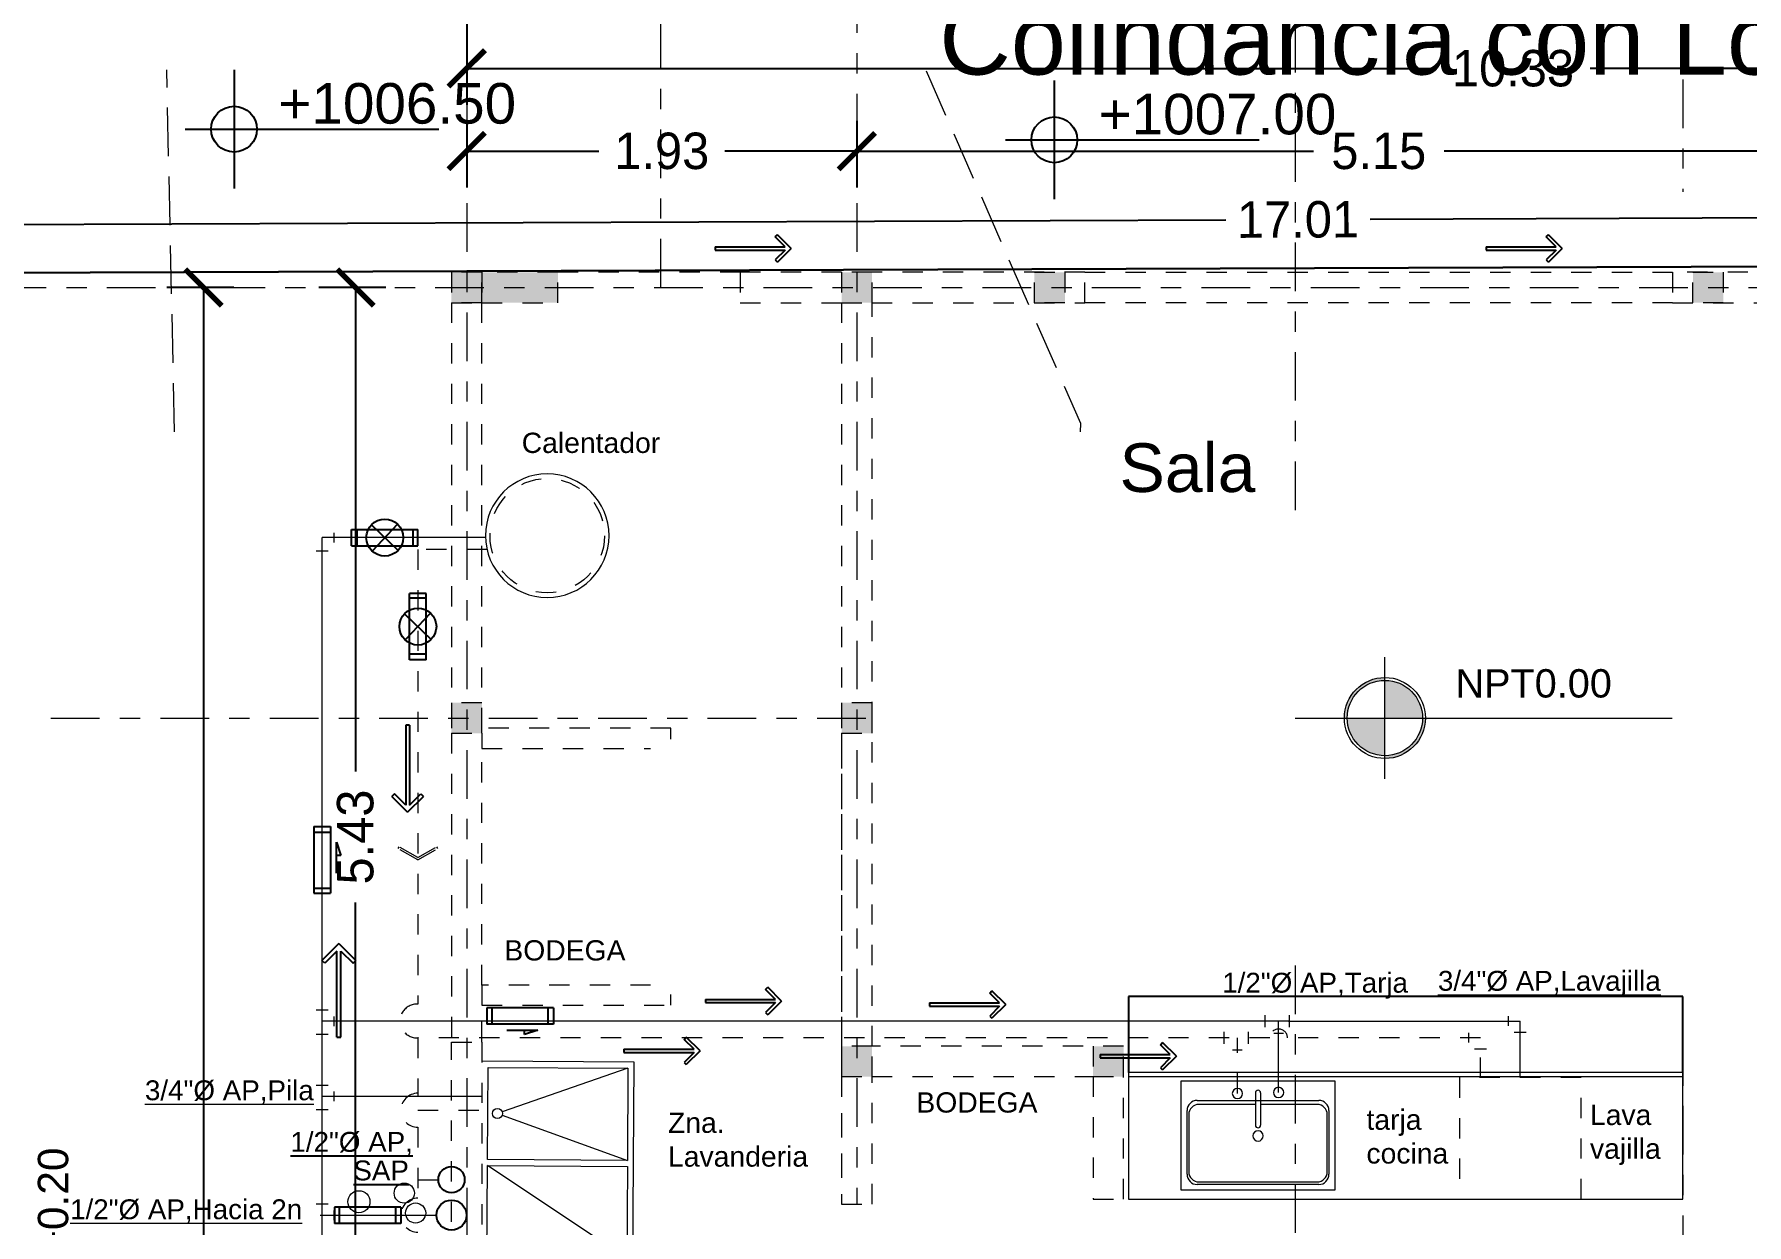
# Model space of a CAD drawing. Header units: millimetres. Extents: x -9559 to 23034, y -7226 to 22400.
# Drawn here: x 246.99 to 255.44, y 53.14 to 59.02 of the extents above; entities that cross this region are included whole.
import ezdxf

# ---------------------------------------------------------------- set-up
doc = ezdxf.new("R2010")
doc.units = ezdxf.units.MM
doc.header["$LTSCALE"] = 0.02
for name, pattern in [('ACAD_ISO02W100', [15, 12, -3]), ('ACAD_ISO10W100', [18, 12, -3, 0, -3]), ('DASHED2', [0.375, 0.25, -0.125])]:
    doc.linetypes.add(name, pattern=pattern)
for name, color, linetype, lineweight in [('A-ANNO-DIMS', 251, 'Continuous', 9), ('A-Mueble Baño', 9, 'Continuous', 9), ('A-Mueble cocina 1-lavanderia', 9, 'Continuous', 9), ('A-Mueble cocina 3', 9, 'Continuous', 9), ('G-ANNO-DIMS', 252, 'Continuous', 15), ('G-ANNO-TEXT', 250, 'Continuous', 9), ('I-FURN', 9, 'Continuous', 9), ('IH-AGUA CALIENTE', 12, 'DASHED2', 5), ('IH-AGUA FRIA', 140, 'Continuous', 5), ('IH-LLAVES O VALVULAS', 190, 'Continuous', 25), ('IH-textos', 250, 'Continuous', 18), ('S-GRID', 253, 'ACAD_ISO10W100', 5)]:
    doc.layers.add(name, color=color, linetype=linetype, lineweight=lineweight)
for name, color, linetype, lineweight, transparency in [('CUADROS', 251, 'Continuous', 20, 0.2), ('IH-PLANO BASE', 250, 'DASHED2', 5, 0.55), ('TT-CURVAS DN', 128, 'ACAD_ISO02W100', 9, 0.2)]:
    doc.layers.add(name, color=color, linetype=linetype, lineweight=lineweight, transparency=transparency)
doc.layers.add('IH-A.NEGRAS', color=22, linetype='Continuous')
doc.layers.add('PC-NIVELES', color=251, linetype='Continuous')
doc.styles.add('Arial_3', font='arial.ttf', dxfattribs={"height": 0.18})
doc.styles.add('Arial_4', font='arial.ttf', dxfattribs={"height": 0.105})
doc.styles.add('CUADROS', font='arial.ttf')
doc.styles.get("Standard").update_dxf_attribs({"font": 'GOTHIC.TTF'})
doc.dimstyles.get("Standard").update_dxf_attribs({"dimtxt": 0.18, "dimasz": 0.18, "dimexe": 0.18, "dimexo": 0.0625, "dimgap": 0.09, "dimtad": 0, "dimzin": 3, "dimdsep": 46, "dimtxsty": 'Standard', "dimblk": 'ARCHTICK', "dimcen": 0.09, "dimadec": 0, "dimazin": 0, "dimtfac": 1, "dimtofl": 0, "dimtmove": 0, "dimatfit": 3, "dimldrblk": 'ARCHTICK', "dimfxl": 1, "dimtolj": 1, "dimtzin": 0, "dimarcsym": 0})

# ---------------------------------------------------------------- blocks, each defined once
blk = doc.blocks.new('Encimera con fregadero 1 - Profundidad 600 mm-640764-Nivel 1')
at = {"layer": 'A-Mueble cocina 3'}
for p, q in [((-1.2005, 0), (-1.2005, -0.625)), ((1.5336, 0), (-1.2005, 0)), ((1.5336, -0.625), (1.5336, 0)), ((-1.2005, -0.0191), (1.5336, -0.0191)), ((-0.8615, -0.1373), (-0.2627, -0.1373)), ((-0.9123, -0.5019), (-0.9123, -0.1881)), ((-0.2119, -0.1881), (-0.2119, -0.5019)), ((-0.2627, -0.5527), (-0.8615, -0.5527)), ((-1.2005, -0.625), (1.5336, -0.625))]:
    blk.add_line(p, q, dxfattribs=at)
for centre, start, end in [((-0.8615, -0.1881), 90, 180), ((-0.2627, -0.1881), 360, 90), ((-0.8615, -0.5019), 180, 270), ((-0.2627, -0.5019), 270, 0)]:
    blk.add_arc(centre, 0.0508, start, end, dxfattribs=at)
blk = doc.blocks.new('Fregadero de cocina-Simple - 760 x 535mm-147449-Nivel 1')
at = {"layer": 'A-Mueble Baño'}
for p, q in [((0.3957, 0.2698), (-0.3643, 0.2698)), ((-0.3643, 0.2698), (-0.3643, -0.2652)), ((-0.3643, 0.2698), (-0.3643, -0.2652)), ((0.3957, 0.2698), (-0.3643, 0.2698)), ((0.3957, -0.2652), (0.3957, 0.2698)), ((0.3957, -0.2652), (0.3957, 0.2698)), ((0.003, 0.2127), (0.003, 0.0531)), ((0.0284, 0.2127), (0.0284, 0.0531)), ((-0.3262, 0.1047), (-0.3262, -0.1763)), ((0.003, 0.1555), (-0.2754, 0.1555)), ((0.3068, 0.1555), (0.0284, 0.1555)), ((0.3576, -0.1763), (0.3576, 0.1047)), ((-0.2754, -0.2271), (0.3068, -0.2271)), ((-0.3643, -0.2652), (0.3957, -0.2652)), ((-0.3643, -0.2652), (0.3957, -0.2652))]:
    blk.add_line(p, q, dxfattribs=at)
for centre, radius, start, end in [((-0.0859, 0.2096), 0.0254, 360, 180), ((-0.0859, 0.2096), 0.0254, 180, 0), ((0.0157, 0.2127), 0.0127, 360, 180), ((0.1173, 0.2148), 0.0254, 360, 180), ((0.1173, 0.2148), 0.0254, 180, 0), ((-0.2754, 0.1047), 0.0508, 90, 180), ((0.3068, 0.1047), 0.0508, 360, 90), ((0.0157, 0), 0.0254, 360, 180), ((0.0157, 0), 0.0254, 180, 0), ((0.0157, 0.0531), 0.0127, 180, 0), ((-0.2754, -0.1763), 0.0508, 180, 270), ((0.3068, -0.1763), 0.0508, 270, 0)]:
    blk.add_arc(centre, radius, start, end, dxfattribs=at)
blk = doc.blocks.new('Encimera - Isla - Profundidad 1250 mm-640800-Nivel 1')
at = {"layer": 'A-Mueble cocina 3', "lineweight": 25}
for p, q in [((-1.2005, 0.0254), (-1.2005, -0.3496)), ((1.5336, 0.0254), (-1.2005, 0.0254)), ((1.5336, -0.3496), (1.5336, 0.0254))]:
    blk.add_line(p, q, dxfattribs=at)
blk = doc.blocks.new('Calentador de agua-3D - Diámetro 610 mm-147566-Nivel 1')
at = {"layer": 'A-Mueble Baño'}
for start, end in [(360, 180), (180, 360)]:
    blk.add_arc((0, 0), 0.305, start, end, dxfattribs=at)
blk = doc.blocks.new('Lavadero de  1 Batea MEP - Lavadero de  1 Batea MEP-202237-Nivel 1')
at = {"layer": 'A-Mueble cocina 1-lavanderia'}
for p, q in [((0.5, 0), (-0.5, 0)), ((-0.5, 0), (-0.5, -0.75)), ((0.5, -0.7329), (0.5, 0)), ((-0.47, -0.03), (-0.2508, -0.6491)), ((-0.47, -0.72), (-0.47, -0.03)), ((-0.47, -0.03), (-0.015, -0.03)), ((-0.2342, -0.6491), (-0.015, -0.03)), ((-0.015, -0.03), (-0.015, -0.72)), ((0.47, -0.03), (0.015, -0.72)), ((0.015, -0.72), (0.015, -0.03)), ((0.015, -0.03), (0.47, -0.03)), ((0.47, -0.03), (0.47, -0.72)), ((-0.015, -0.72), (-0.47, -0.72)), ((0.47, -0.72), (0.015, -0.72))]:
    blk.add_line(p, q, dxfattribs=at)
blk.add_circle((-0.2425, -0.6727), 0.025, dxfattribs=at)
blk = doc.blocks.new('_ArchTick')
at = {"color": 0, "linetype": 'ByBlock', "const_width": 0.15}
blk.add_lwpolyline([(-0.5, -0.5), (0.5, 0.5)], dxfattribs=at)
blk = doc.blocks.new('*D457')
at = {"layer": 'A-ANNO-DIMS', "color": 0, "lineweight": -2, "transparency": 16777216}
for p, q in [((249.1196, 59.3426), (249.1196, 58.671)), ((259.4446, 59.3426), (259.4446, 58.671)), ((249.1196, 58.851), (253.9023, 58.851)), ((259.4446, 58.851), (254.662, 58.851))]:
    blk.add_line(p, q, dxfattribs=at)
at = {"layer": 'A-ANNO-DIMS', "color": 0, "lineweight": -2, "transparency": 16777216, "xscale": 0.18, "yscale": 0.18, "zscale": 0.18, "rotation": 180}
blk.add_blockref('_ArchTick', (249.1196, 58.851), dxfattribs=at)
at = {"layer": 'A-ANNO-DIMS', "color": 0, "lineweight": -2, "transparency": 16777216, "xscale": 0.18, "yscale": 0.18, "zscale": 0.18}
blk.add_blockref('_ArchTick', (259.4446, 58.851), dxfattribs=at)
at = {"layer": 'A-ANNO-DIMS', "color": 0, "transparency": 16777216, "insert": (254.2821, 58.851), "char_height": 0.18, "width": 2.56069, "attachment_point": 5}
blk.add_mtext('\\A1;10.33', dxfattribs=at)
blk = doc.blocks.new('*D458')
at = {"layer": 'A-ANNO-DIMS', "color": 0, "lineweight": -2, "transparency": 16777216}
for p, q in [((249.1196, 58.5926), (249.1196, 58.263)), ((251.0446, 58.5926), (251.0446, 58.263)), ((249.1196, 58.443), (249.7718, 58.443)), ((251.0446, 58.443), (250.3925, 58.443))]:
    blk.add_line(p, q, dxfattribs=at)
at = {"layer": 'A-ANNO-DIMS', "color": 0, "lineweight": -2, "transparency": 16777216, "xscale": 0.18, "yscale": 0.18, "zscale": 0.18, "rotation": 180}
blk.add_blockref('_ArchTick', (249.1196, 58.443), dxfattribs=at)
at = {"layer": 'A-ANNO-DIMS', "color": 0, "lineweight": -2, "transparency": 16777216, "xscale": 0.18, "yscale": 0.18, "zscale": 0.18}
blk.add_blockref('_ArchTick', (251.0446, 58.443), dxfattribs=at)
at = {"layer": 'A-ANNO-DIMS', "color": 0, "transparency": 16777216, "insert": (250.0821, 58.443), "char_height": 0.18, "width": 0.607447, "attachment_point": 5}
blk.add_mtext('\\A1;1.93', dxfattribs=at)
blk = doc.blocks.new('*D459')
at = {"layer": 'A-ANNO-DIMS', "color": 0, "lineweight": -2, "transparency": 16777216}
for p, q in [((251.0446, 58.5926), (251.0446, 58.263)), ((256.1946, 58.5926), (256.1946, 58.263)), ((251.0446, 58.443), (253.2972, 58.443)), ((256.1946, 58.443), (253.9421, 58.443))]:
    blk.add_line(p, q, dxfattribs=at)
at = {"layer": 'A-ANNO-DIMS', "color": 0, "lineweight": -2, "transparency": 16777216, "xscale": 0.18, "yscale": 0.18, "zscale": 0.18, "rotation": 180}
blk.add_blockref('_ArchTick', (251.0446, 58.443), dxfattribs=at)
at = {"layer": 'A-ANNO-DIMS', "color": 0, "lineweight": -2, "transparency": 16777216, "xscale": 0.18, "yscale": 0.18, "zscale": 0.18}
blk.add_blockref('_ArchTick', (256.1946, 58.443), dxfattribs=at)
at = {"layer": 'A-ANNO-DIMS', "color": 0, "transparency": 16777216, "insert": (253.6196, 58.443), "char_height": 0.18, "width": 0.607447, "attachment_point": 5}
blk.add_mtext('\\A1;5.15', dxfattribs=at)
blk = doc.blocks.new('*D461')
at = {"layer": 'A-ANNO-DIMS', "color": 0, "lineweight": -2, "transparency": 16777216}
for p, q in [((248.7201, 57.7697), (248.3905, 57.7697)), ((248.5705, 57.7697), (248.5705, 55.3803)), ((248.5705, 52.3447), (248.5705, 54.7341)), ((248.7201, 52.3447), (248.3905, 52.3447))]:
    blk.add_line(p, q, dxfattribs=at)
at = {"layer": 'A-ANNO-DIMS', "color": 0, "lineweight": -2, "transparency": 16777216, "xscale": 0.18, "yscale": 0.18, "zscale": 0.18}
for p, rotation in [((248.5705, 57.7697), 90), ((248.5705, 52.3447), 270)]:
    blk.add_blockref('_ArchTick', p, dxfattribs=dict(at, rotation=rotation))
at = {"layer": 'A-ANNO-DIMS', "color": 0, "transparency": 16777216, "insert": (248.5705, 55.0572), "char_height": 0.18, "width": 0.780498, "attachment_point": 5, "rotation": 90}
blk.add_mtext('\\A1;5.43', dxfattribs=at)
blk = doc.blocks.new('*D468')
at = {"layer": 'A-ANNO-DIMS', "color": 0, "lineweight": -2, "transparency": 16777216}
for p, q in [((247.9701, 57.7697), (247.6405, 57.7697)), ((247.8205, 57.7697), (247.8205, 49.7739)), ((247.8205, 41.0197), (247.8205, 49.0156)), ((247.9701, 41.0197), (247.6405, 41.0197))]:
    blk.add_line(p, q, dxfattribs=at)
at = {"layer": 'A-ANNO-DIMS', "color": 0, "lineweight": -2, "transparency": 16777216, "xscale": 0.18, "yscale": 0.18, "zscale": 0.18}
for p, rotation in [((247.8205, 57.7697), 90), ((247.8205, 41.0197), 270)]:
    blk.add_blockref('_ArchTick', p, dxfattribs=dict(at, rotation=rotation))
at = {"layer": 'A-ANNO-DIMS', "color": 0, "transparency": 16777216, "insert": (247.8205, 49.3947), "char_height": 0.18, "width": 0.607447, "attachment_point": 5, "rotation": 90}
blk.add_mtext('\\A1;16.75', dxfattribs=at)
blk = doc.blocks.new('Cotas de elevación - Cota de elevación - Destino rellenado-10655-Nivel 1')
at = {"transparency": 33554572}
h = blk.add_hatch(color=256, dxfattribs=at)
h.dxf.hatch_style = 1
h.paths.add_polyline_path([(0.002, 0), (0.001859, 0, -0.414214), (0, -0.001859), (0, -0.002, 0.414214)])
h.paths.add_polyline_path([(0, 0.001859), (0, 0.002, 0.414214), (-0.002, 0), (-0.001859, 0, -0.414214)])
h = blk.add_hatch(color=256, dxfattribs=at)
h.dxf.hatch_style = 1
h.paths.add_polyline_path([(0, 0), (-0.001859, 0, 0.414214), (0, -0.001859)])
h.paths.add_polyline_path([(0, 0.001859), (0, 0), (0.001859, 0, 0.414214)])
at = {"layer": 'G-ANNO-DIMS', "lineweight": 20}
h = blk.add_hatch(dxfattribs=at)
h.set_pattern_fill('AR-B88', color=256, scale=0.1)
h.paths.add_polyline_path([(0, 0.001859), (0, 0), (0.001859, 0, 0.414214)])
h.paths.add_polyline_path([(0, 0), (-0.001859, 0, 0.414214), (0, -0.001859)])
h.paths.add_polyline_path([(0.002, 0), (0.001859, 0, -0.414214), (0, -0.001859), (0, -0.002, 0.414214)])
h.paths.add_polyline_path([(0, 0.001859), (0, 0.002, 0.414214), (-0.002, 0), (-0.001859, 0, -0.414214)])
for p, q in [((0, -0.003), (0, 0.003)), ((-0.003, 0), (0.014, 0))]:
    blk.add_line(p, q, dxfattribs=at)
for radius in [0.002, 0.001859]:
    blk.add_circle((0, 0), radius, dxfattribs=at)
blk = doc.blocks.new('valvula')
at = {"layer": 'IH-LLAVES O VALVULAS'}
for p, q in [((0.0763, 0.0699), (0.1426, 0.0917)), ((0.1426, 0.0917), (0.1426, 0.0699)), ((0, -0.0407), (0, 0.0407)), ((0, 0.0407), (0.3276, 0.0407)), ((0.0273, -0.0407), (0.0273, 0.0407)), ((0.2295, 0.0699), (0.0763, 0.0699)), ((0.3041, -0.0407), (0.3041, 0.0407)), ((0.3276, -0.0407), (0.3276, 0.0407)), ((0, -0.0407), (0.3276, -0.0407))]:
    blk.add_line(p, q, dxfattribs=at)
blk = doc.blocks.new('A$C3F057A20')
for p, q in [((1.312, 2.641), (1.312, 1.32)), ((1.186, 2.338), (1.186, 1.32)), ((1.437, 2.338), (1.437, 1.32)), ((1.247, 2.301), (1.247, 1.32)), ((1.377, 2.301), (1.377, 1.32)), ((0, 1.32), (2.623, 1.32)), ((1.312, 0.404), (1.312, 0))]:
    blk.add_line(p, q)
at = {"const_width": 0.0875}
blk.add_lwpolyline([(0.287, 1.32, 1), (2.337, 1.32, 1)], format="xyb", close=True, dxfattribs=at)
blk.add_arc((1.312, 1.32), 0.916, 94.0608, 85.9392)
blk.add_solid([(1.247, 1.32), (1.377, 1.32), (1.247, 2.301), (1.377, 2.301)])
at = {"ltscale": 0.2, "insert": (1.016, 1.231), "char_height": 0.625, "attachment_point": 1, "style": 'CUADROS'}
blk.add_mtext_dynamic_manual_height_columns('N', width=0.76887, gutter_width=3.125, heights=[0], dxfattribs=at)
blk = doc.blocks.new('*D581')
at = {"layer": 'I-FURN', "color": 0, "lineweight": -2, "ltscale": 0.2, "transparency": 16777216}
for p, q in [((261.7257, 57.9583), (261.7244, 58.3153)), ((244.7179, 57.8965), (244.7166, 58.2536)), ((261.7251, 58.1353), (253.5772, 58.1058)), ((244.7172, 58.0736), (252.8651, 58.1032))]:
    blk.add_line(p, q, dxfattribs=at)
at = {"layer": 'I-FURN', "color": 0, "lineweight": -2, "ltscale": 0.2, "transparency": 16777216, "xscale": 0.18, "yscale": 0.18, "zscale": 0.18}
for p, rotation in [((261.7251, 58.1353), 0.2080555555559993), ((244.7172, 58.0736), 180.208055555556)]:
    blk.add_blockref('_ArchTick', p, dxfattribs=dict(at, rotation=rotation))
at = {"layer": 'I-FURN', "color": 0, "ltscale": 0.2, "transparency": 16777216, "insert": (253.2212, 58.1045), "char_height": 0.18, "attachment_point": 5, "rotation": 0.20806}
blk.add_mtext('\\A1;17.01', dxfattribs=at)
blk = doc.blocks.new('*D583')
at = {"layer": 'I-FURN', "color": 0, "lineweight": -2, "ltscale": 0.2, "transparency": 16777216}
for p, q in [((261.7202, 57.8335), (260.1503, 40.7816)), ((244.7806, 40.214), (259.5281, 40.214))]:
    blk.add_line(p, q, dxfattribs=at)
for start, end in [(84.73984, 111.35487), (153.38497, 180)]:
    blk.add_arc((260.0981, 40.214), 0.75, start, end, dxfattribs=at)
at = {"layer": 'I-FURN', "color": 0, "lineweight": -2, "ltscale": 0.2, "transparency": 16777216, "xscale": 0.18, "yscale": 0.18, "zscale": 0.18}
for p, rotation in [((260.1668, 40.9609), 354.7398387423056), ((259.3481, 40.214), 270.0000000000001)]:
    blk.add_blockref('_ArchTick', p, dxfattribs=dict(at, rotation=rotation))
at = {"layer": 'I-FURN', "color": 0, "ltscale": 0.2, "transparency": 16777216, "insert": (259.5926, 40.7681), "char_height": 0.18, "attachment_point": 5, "rotation": 42.36992}
blk.add_mtext('\\A1;95°', dxfattribs=at)
blk = doc.blocks.new('*D584')
at = {"layer": 'I-FURN', "color": 0, "lineweight": -2, "ltscale": 0.2, "transparency": 16777216}
for p, q in [((244.7806, 57.8342), (261.156, 57.8937)), ((260.2752, 40.2763), (261.6792, 57.3277))]:
    blk.add_line(p, q, dxfattribs=at)
for start, end in [(180.20806, 201.58021), (243.92092, 265.29308)]:
    blk.add_arc((261.726, 57.8958), 0.75, start, end, dxfattribs=at)
at = {"layer": 'I-FURN', "color": 0, "lineweight": -2, "ltscale": 0.2, "transparency": 16777216, "xscale": 0.18, "yscale": 0.18, "zscale": 0.18}
for p, rotation in [((260.976, 57.8931), 90.20805555555597), ((261.6644, 57.1483), 355.2930766759017)]:
    blk.add_blockref('_ArchTick', p, dxfattribs=dict(at, rotation=rotation))
at = {"layer": 'I-FURN', "color": 0, "ltscale": 0.2, "transparency": 16777216, "insert": (261.1752, 57.3867), "char_height": 0.18, "attachment_point": 5, "rotation": 312.75057}
blk.add_mtext('\\A1;85°', dxfattribs=at)
blk = doc.blocks.new('*D585')
at = {"layer": 'I-FURN', "color": 0, "lineweight": -2, "ltscale": 0.2, "transparency": 16777216}
for p, q in [((261.6635, 57.8956), (245.2881, 57.8361)), ((244.7181, 40.2765), (244.7181, 57.264))]:
    blk.add_line(p, q, dxfattribs=at)
for start, end in [(336.11908, 0.20806), (270, 294.08898)]:
    blk.add_arc((244.7181, 57.834), 0.75, start, end, dxfattribs=at)
at = {"layer": 'I-FURN', "color": 0, "lineweight": -2, "ltscale": 0.2, "transparency": 16777216, "xscale": 0.18, "yscale": 0.18, "zscale": 0.18}
for p, rotation in [((245.4681, 57.8367), 90.20805555555592), ((244.7181, 57.084), 180.0000000000019)]:
    blk.add_blockref('_ArchTick', p, dxfattribs=dict(at, rotation=rotation))
at = {"layer": 'I-FURN', "color": 0, "ltscale": 0.2, "transparency": 16777216, "insert": (245.2494, 57.3047), "char_height": 0.18, "attachment_point": 5, "rotation": 45.10403}
blk.add_mtext('\\A1;90°', dxfattribs=at)
blk = doc.blocks.new('*D586')
at = {"layer": 'I-FURN', "color": 0, "lineweight": -2, "ltscale": 0.2, "transparency": 16777216}
for p, q in [((244.7181, 57.7715), (244.7181, 40.784)), ((260.0356, 40.214), (245.2881, 40.214))]:
    blk.add_line(p, q, dxfattribs=at)
for start, end in [(66.01505, 90), (0, 23.98495)]:
    blk.add_arc((244.7181, 40.214), 0.75, start, end, dxfattribs=at)
at = {"layer": 'I-FURN', "color": 0, "lineweight": -2, "ltscale": 0.2, "transparency": 16777216, "xscale": 0.18, "yscale": 0.18, "zscale": 0.18}
for p, rotation in [((244.7181, 40.964), 180.0000000000017), ((245.4681, 40.214), 270.0000000000002)]:
    blk.add_blockref('_ArchTick', p, dxfattribs=dict(at, rotation=rotation))
at = {"layer": 'I-FURN', "color": 0, "ltscale": 0.2, "transparency": 16777216, "insert": (245.2484, 40.7443), "char_height": 0.18, "attachment_point": 5, "rotation": 315}
blk.add_mtext('\\A1;90°', dxfattribs=at)
blk = doc.blocks.new('Nivel')
at = {"layer": 'IH-textos'}
h = blk.add_hatch(dxfattribs=at)
h.set_pattern_fill('ANGLE', color=256)
h.set_pattern_definition([(0, (-30.434, -5.986), (0, 6.985), [5.08, -1.905]), (90, (-30.434, -5.986), (-6.985, 4e-16), [5.08, -1.905])])
h.paths.add_polyline_path([(0, 0), (0, 0.113, 0.414214), (-0.113, 0)])
h.paths.add_polyline_path([(0.113, 0), (0, 0), (0, -0.113, 0.414214)])
at = {"layer": 'PC-NIVELES'}
for p, q in [((0, 0.2926), (0, -0.2922)), ((-0.2413, 0), (1.0109, 0))]:
    blk.add_line(p, q, dxfattribs=at)
blk.add_circle((0, 0), 0.113, dxfattribs=at)
at = {"layer": 'CUADROS', "style": 'CUADROS'}
blk.add_attdef('ACERA+997.00', (0.2185, 0.0274), '', height=0.2, dxfattribs=at)

msp = doc.modelspace()

# ---------------------------------------------------------------- hatches: boundary and pattern name
at = {"layer": 'IH-PLANO BASE'}
for points in [[(249.1946, 57.6947), (249.1946, 57.8447), (249.0446, 57.8447), (249.0446, 57.6947)], [(249.1946, 57.6947), (249.1946, 57.8447), (249.0446, 57.8447), (249.0446, 57.6947)], [(250.9696, 57.6947), (251.1196, 57.6947), (251.1196, 57.8447), (250.9696, 57.8447), (250.9696, 57.7158)], [(251.9209, 57.8447), (251.9209, 57.6947), (252.0709, 57.6947), (252.0709, 57.8447)], [(255.1696, 57.8447), (255.1696, 57.6947), (255.3196, 57.6947), (255.3196, 57.8447)], [(249.0446, 55.5697), (249.1946, 55.5697), (249.1946, 55.7197), (249.0446, 55.7197), (249.0446, 55.5908)], [(250.9696, 55.5697), (251.1196, 55.5697), (251.1196, 55.7197), (250.9696, 55.7197), (250.9696, 55.5908)], [(250.9696, 53.8747), (251.1196, 53.8747), (251.1196, 54.0247), (250.9696, 54.0247), (250.9696, 53.8958)], [(252.2105, 53.8747), (252.3605, 53.8747), (252.3605, 54.0247), (252.2105, 54.0247), (252.2105, 53.8958)]]:
    msp.add_hatch(color=256, dxfattribs=at).paths.add_polyline_path(points)
h = msp.add_hatch(color=256, dxfattribs=at)
h.dxf.hatch_style = 1
h.paths.add_polyline_path([(249.1946, 57.8447), (249.1946, 57.6947), (249.5696, 57.6947), (249.5696, 57.8447)])

# ---------------------------------------------------------------- linework, layer by layer
at = {"layer": 'I-FURN'}
msp.add_line((242.9727, 57.8277), (265.5987, 57.9098), dxfattribs=at)
at = {"layer": 'IH-A.NEGRAS'}
for p, q in [((250.3455, 57.9701), (250.6909, 57.9701)), ((250.3455, 57.9701), (250.3455, 57.9544)), ((250.642, 58.0191), (250.6531, 58.0301)), ((250.6909, 57.9701), (250.642, 58.0191)), ((250.7209, 57.9623), (250.6531, 58.0301)), ((254.1489, 57.9701), (254.4944, 57.9701)), ((254.1489, 57.9701), (254.1489, 57.9544)), ((254.4454, 58.0191), (254.4565, 58.0301)), ((254.4944, 57.9701), (254.4454, 58.0191)), ((254.5244, 57.9623), (254.4565, 58.0301)), ((250.3455, 57.9544), (250.6909, 57.9544)), ((250.6909, 57.9544), (250.642, 57.9055)), ((250.642, 57.9055), (250.6531, 57.8944)), ((250.7209, 57.9623), (250.6531, 57.8944)), ((254.1489, 57.9544), (254.4944, 57.9544)), ((254.4944, 57.9544), (254.4454, 57.9055)), ((254.4454, 57.9055), (254.4565, 57.8944)), ((254.5244, 57.9623), (254.4565, 57.8944)), ((248.8193, 55.6091), (248.8193, 55.2147)), ((248.8372, 55.6091), (248.8193, 55.6091)), ((248.8372, 55.6091), (248.8372, 55.2147)), ((248.7635, 55.2706), (248.7508, 55.258)), ((248.8193, 55.2147), (248.7635, 55.2706)), ((248.8372, 55.2147), (248.8931, 55.2706)), ((248.8931, 55.2706), (248.9057, 55.258)), ((248.8283, 55.1805), (248.7508, 55.258)), ((248.8283, 55.1805), (248.9057, 55.258)), ((248.4889, 54.5311), (248.4054, 54.4476)), ((248.4889, 54.5311), (248.5723, 54.4476)), ((248.419, 54.434), (248.4054, 54.4476)), ((248.4792, 54.4942), (248.419, 54.434)), ((248.4792, 54.0695), (248.4792, 54.4942)), ((248.4985, 54.0695), (248.4985, 54.4942)), ((248.4985, 54.4942), (248.5587, 54.434)), ((248.5587, 54.434), (248.5723, 54.4476)), ((250.2974, 54.2553), (250.6429, 54.2553)), ((250.2974, 54.2553), (250.2974, 54.2397)), ((250.594, 54.3043), (250.605, 54.3154)), ((250.6429, 54.2553), (250.594, 54.3043)), ((250.6729, 54.2475), (250.605, 54.3154)), ((250.6729, 54.2475), (250.605, 54.1796)), ((251.7, 54.2873), (251.7111, 54.2984)), ((251.7489, 54.2383), (251.7, 54.2873)), ((251.7789, 54.2305), (251.7111, 54.2984)), ((250.2974, 54.2397), (250.6429, 54.2397)), ((250.6429, 54.2397), (250.594, 54.1907)), ((250.594, 54.1907), (250.605, 54.1796)), ((251.4034, 54.2383), (251.7489, 54.2383)), ((251.4034, 54.2383), (251.4034, 54.2227)), ((251.4034, 54.2227), (251.7489, 54.2227)), ((251.7489, 54.2227), (251.7, 54.1737)), ((251.7, 54.1737), (251.7111, 54.1626)), ((251.7789, 54.2305), (251.7111, 54.1626)), ((248.4792, 54.0695), (248.4985, 54.0695)), ((249.8956, 54.0095), (250.2411, 54.0095)), ((249.8956, 54.0095), (249.8956, 53.9938)), ((249.8956, 53.9938), (250.2411, 53.9938)), ((250.1922, 54.0584), (250.2032, 54.0695)), ((250.2411, 54.0095), (250.1922, 54.0584)), ((250.2411, 53.9938), (250.1922, 53.9449)), ((250.2711, 54.0016), (250.2032, 54.0695)), ((250.2711, 54.0016), (250.2032, 53.9338)), ((252.5423, 54.0322), (252.5533, 54.0433)), ((252.5912, 53.9833), (252.5423, 54.0322)), ((252.6212, 53.9754), (252.5533, 54.0433)), ((250.1922, 53.9449), (250.2032, 53.9338)), ((252.2457, 53.9833), (252.5912, 53.9833)), ((252.2457, 53.9833), (252.2457, 53.9676)), ((252.2457, 53.9676), (252.5912, 53.9676)), ((252.5912, 53.9676), (252.5423, 53.9187)), ((252.5423, 53.9187), (252.5533, 53.9076)), ((252.6212, 53.9754), (252.5533, 53.9076))]:
    msp.add_line(p, q, dxfattribs=at)
for centre, radius in [((249.0446, 53.366), 0.0648), ((249.0446, 53.191), 0.0741)]:
    msp.add_circle(centre, radius, dxfattribs=at)
at = {"layer": 'IH-AGUA CALIENTE'}
for p, q in [((249.22, 56.4758), (248.8787, 56.4758)), ((248.8787, 56.4758), (248.8787, 54.2324)), ((248.7818, 54.9999), (248.7868, 55.0085)), ((248.8787, 54.9555), (248.7868, 55.0085)), ((248.8787, 54.9555), (248.9705, 55.0085)), ((248.9705, 55.0085), (248.9755, 54.9999)), ((248.8787, 54.944), (248.7818, 54.9999)), ((248.8787, 54.944), (248.9755, 54.9999)), ((252.8562, 54.0363), (252.8562, 54.0957)), ((252.9765, 54.0363), (252.9765, 54.0957)), ((254.0621, 54.0903), (254.0621, 54.0426)), ((248.8787, 54.066), (248.8787, 53.777)), ((253.0816, 54.066), (248.8787, 54.066)), ((252.898, 54.0067), (252.9457, 54.0067)), ((252.9223, 53.7914), (252.9223, 54.066)), ((254.1213, 54.066), (253.1693, 54.066)), ((254.0916, 54.0118), (254.151, 54.0118)), ((254.1213, 53.8697), (254.1213, 54.066)), ((248.8787, 53.7087), (249.1946, 53.7087)), ((248.8787, 53.6248), (248.8787, 53.2748)), ((248.8787, 53.366), (248.9799, 53.366))]:
    msp.add_line(p, q, dxfattribs=at)
for centre, radius, start, end in [((248.8744, 54.1492), 0.0833, 87.0511, 272.9489), ((253.1255, 54.066), 0.0438, 0, 180), ((248.8787, 53.7087), 0.0839, 90, 270), ((248.8787, 53.191), 0.0839, 90, 270)]:
    msp.add_arc(centre, radius, start, end, dxfattribs=at)
at = {"layer": 'IH-AGUA FRIA'}
for p, q in [((248.4068, 46.5615), (248.4068, 56.5349)), ((248.466, 56.5106), (248.466, 56.5583)), ((248.4365, 56.4688), (248.3771, 56.4688)), ((248.4365, 54.2027), (248.3771, 54.2027)), ((248.466, 54.1242), (248.466, 54.1719)), ((253.0594, 54.1188), (253.0594, 54.1782)), ((253.1797, 54.1188), (253.1797, 54.1782)), ((254.2582, 54.1728), (254.2582, 54.1251)), ((248.4365, 54.0824), (248.3771, 54.0824)), ((253.1012, 54.0892), (253.1489, 54.0892)), ((253.1255, 53.7966), (253.1255, 54.1485)), ((253.1739, 54.1485), (254.3175, 54.1485)), ((254.2878, 54.0943), (254.3472, 54.0943)), ((254.3175, 53.8697), (254.3175, 54.1485)), ((248.4365, 53.8312), (248.3771, 53.8312)), ((249.1946, 53.777), (248.4068, 53.777)), ((248.466, 53.7527), (248.466, 53.8004)), ((248.4365, 53.7109), (248.3771, 53.7109)), ((248.4365, 53.2452), (248.3771, 53.2452)), ((248.3965, 53.191), (248.9706, 53.191)), ((248.466, 53.1667), (248.466, 53.2144))]:
    msp.add_line(p, q, dxfattribs=at)
for points in [[(249.2122, 56.5354), (248.4068, 56.5349)], [(253.1739, 54.1485), (251.0343, 54.1485), (248.4068, 54.1485)]]:
    msp.add_lwpolyline(points, dxfattribs=at)
for centre, radius in [((248.8116, 53.2997), 0.0497), ((248.5877, 53.2569), 0.0544), ((248.8676, 53.2014), 0.0497)]:
    msp.add_circle(centre, radius, dxfattribs=at)
at = {"layer": 'IH-LLAVES O VALVULAS'}
for p, q in [((248.5517, 56.4944), (248.5517, 56.5758)), ((248.5517, 56.5758), (248.8793, 56.5758)), ((248.5789, 56.4944), (248.5789, 56.5758)), ((248.7816, 56.4721), (248.6494, 56.598)), ((248.7784, 56.6011), (248.6526, 56.469)), ((248.8558, 56.4944), (248.8558, 56.5758)), ((248.8793, 56.4944), (248.8793, 56.5758)), ((248.5517, 56.4944), (248.8793, 56.4944)), ((248.9193, 56.2598), (248.838, 56.2598)), ((248.838, 55.9322), (248.838, 56.2598)), ((248.9193, 56.2363), (248.838, 56.2363)), ((248.9193, 55.9322), (248.9193, 56.2598)), ((248.8126, 56.1589), (248.9447, 56.033)), ((248.9416, 56.162), (248.8157, 56.0299)), ((248.9193, 55.9594), (248.838, 55.9594)), ((248.9193, 55.9322), (248.838, 55.9322)), ((249.2195, 54.2147), (249.2195, 54.1333)), ((249.5472, 54.2147), (249.2195, 54.2147)), ((249.243, 54.2147), (249.243, 54.1333)), ((249.5199, 54.2147), (249.5199, 54.1333)), ((249.5472, 54.2147), (249.5472, 54.1333)), ((249.5472, 54.1333), (249.2195, 54.1333)), ((249.3176, 54.104), (249.4709, 54.104)), ((249.4709, 54.104), (249.4045, 54.0823)), ((249.4045, 54.0823), (249.4045, 54.104)), ((248.4676, 53.2303), (248.4676, 53.1489)), ((248.7952, 53.2303), (248.4676, 53.2303)), ((248.7952, 53.1489), (248.4676, 53.1489)), ((248.4911, 53.2303), (248.4911, 53.1489)), ((248.768, 53.2303), (248.768, 53.1489)), ((248.7952, 53.2303), (248.7952, 53.1489))]:
    msp.add_line(p, q, dxfattribs=at)
for centre in [(248.7155, 56.5351), (248.8787, 56.096)]:
    msp.add_circle(centre, 0.0912, dxfattribs=at)
at = {"layer": 'IH-PLANO BASE'}
for p, q in [((249.1946, 57.8447), (249.0446, 57.8447)), ((249.0446, 57.8447), (249.0446, 57.6947)), ((249.1946, 57.8447), (249.0446, 57.8447)), ((249.0446, 57.8447), (249.0446, 57.6947)), ((249.5696, 57.8447), (249.1946, 57.8447)), ((249.1946, 57.8447), (249.1946, 57.6947)), ((249.1946, 57.6947), (249.1946, 57.8447)), ((249.1946, 57.6947), (249.1946, 57.8447)), ((250.4696, 57.8447), (249.5696, 57.8447)), ((249.5696, 57.6947), (249.5696, 57.8447)), ((250.9696, 57.8447), (250.4696, 57.8447)), ((250.4696, 57.8447), (250.4696, 57.6947)), ((252.1696, 57.8447), (250.9696, 57.8447)), ((251.1196, 57.8447), (250.9696, 57.8447)), ((250.9696, 57.8447), (250.9696, 57.6947)), ((251.1196, 57.6947), (251.1196, 57.8447)), ((252.1696, 57.6947), (252.1696, 57.8447)), ((252.1696, 57.8447), (255.0696, 57.8447)), ((256.4414, 57.8447), (255.0696, 57.8447)), ((255.0696, 57.8447), (255.0696, 57.6947)), ((249.0446, 57.6947), (249.0446, 55.5697)), ((249.1946, 57.6947), (249.0446, 57.6947)), ((249.0446, 57.6947), (249.1946, 57.6947)), ((249.0446, 57.6947), (249.1946, 57.6947)), ((249.1946, 55.5947), (249.1946, 57.6947)), ((249.1946, 57.6947), (249.5696, 57.6947)), ((250.4696, 57.6947), (250.9696, 57.6947)), ((250.9696, 57.6947), (250.9696, 53.2447)), ((250.9696, 57.6947), (251.1196, 57.6947)), ((251.1196, 54.0247), (251.1196, 57.6947)), ((251.1196, 57.6947), (252.1696, 57.6947)), ((255.0696, 57.6947), (252.1696, 57.6947)), ((255.0696, 57.6947), (256.1196, 57.6947)), ((249.1946, 55.7197), (249.0446, 55.7197)), ((249.0446, 55.7197), (249.0446, 55.5697)), ((249.1946, 55.5697), (249.1946, 55.7197)), ((251.1196, 55.7197), (250.9696, 55.7197)), ((250.9696, 55.7197), (250.9696, 55.5697)), ((251.1196, 55.5697), (251.1196, 55.7197)), ((249.0446, 55.5697), (249.0446, 54.0447)), ((249.0446, 55.5697), (249.1946, 55.5697)), ((250.1272, 55.5947), (249.1946, 55.5947)), ((249.1946, 55.5697), (249.1946, 55.4947)), ((250.1272, 55.5407), (250.1272, 55.5947)), ((250.9696, 55.5697), (250.9696, 53.8747)), ((250.9696, 55.5697), (251.1196, 55.5697)), ((251.1196, 54.0247), (251.1196, 55.5697)), ((249.1946, 54.3267), (249.1946, 55.4947)), ((249.1946, 55.4947), (250.0272, 55.4947)), ((250.0272, 54.3267), (249.1946, 54.3267)), ((249.1946, 54.3267), (249.1946, 54.2267)), ((250.1272, 54.2267), (250.1272, 54.2807)), ((249.1946, 54.0447), (249.1946, 54.2267)), ((249.1946, 54.2267), (250.1272, 54.2267)), ((249.0446, 54.0447), (249.1946, 54.0447)), ((249.0446, 52.5574), (249.0446, 54.0447)), ((249.1946, 54.0447), (249.1946, 52.5574)), ((251.1196, 54.0247), (250.9696, 54.0247)), ((250.9696, 54.0247), (250.9696, 53.8747)), ((252.3605, 54.0247), (251.1196, 54.0247)), ((251.1196, 53.8747), (251.1196, 54.0247)), ((252.3605, 54.0247), (252.2105, 54.0247)), ((252.2105, 54.0247), (252.2105, 53.8747)), ((252.3605, 53.2697), (252.3605, 54.0247)), ((252.3605, 53.8747), (252.3605, 54.0247)), ((250.9696, 53.8747), (250.9696, 53.2447)), ((250.9696, 53.8747), (251.1196, 53.8747)), ((251.1196, 53.8747), (252.2105, 53.8747)), ((251.1196, 53.2447), (251.1196, 53.8747)), ((252.2105, 53.8747), (252.2105, 53.2697)), ((252.2105, 53.8747), (252.3605, 53.8747)), ((250.9696, 53.2447), (251.1196, 53.2447)), ((252.2105, 53.2697), (252.3605, 53.2697))]:
    msp.add_line(p, q, dxfattribs=at)
for points in [[(251.9209, 57.8447), (252.0709, 57.8447), (252.0709, 57.6947), (251.9209, 57.6947)], [(255.1696, 57.8447), (255.3196, 57.8447), (255.3196, 57.6947), (255.1696, 57.6947)]]:
    msp.add_lwpolyline(points, close=True, dxfattribs=at)
msp.add_circle((249.5171, 56.5447), 0.2824, dxfattribs=at)
at = {"layer": 'S-GRID'}
for p, q in [((250.0772, 57.7697), (250.0772, 60.9813)), ((255.1196, 60.9563), (255.1196, 58.2415)), ((249.1196, 60.3463), (249.1196, 39.2183)), ((251.0446, 60.3463), (251.0446, 53.2447)), ((246.8046, 57.7697), (261.4037, 57.7697)), ((247.0683, 55.6447), (251.1196, 55.6447)), ((253.2077, 55.6447), (255.1196, 55.6447)), ((253.2077, 54.4234), (253.2077, 49.8947)), ((255.1196, 54.2697), (255.1196, 48.7447))]:
    msp.add_line(p, q, dxfattribs=at)
at = {"layer": 'TT-CURVAS DN', "lineweight": 15, "flags": 128}
for points in [[(247.6784, 57.0578), (247.6394, 58.8446)], [(252.1488, 57.0578), (252.1496, 57.0989), (251.3788, 58.8582)]]:
    msp.add_lwpolyline(points, dxfattribs=at)

# ---------------------------------------------------------------- block references
at = {"xscale": 0.7999999999999999, "yscale": 0.7999999999999999, "zscale": 0.7999999999999999, "rotation": 44.99999999999994}
msp.add_blockref('A$C3F057A20', (246.7128, 58.6875), dxfattribs=at)
at = {"layer": 'I-FURN'}
for p, values in [((247.9719, 58.5512), {'ACERA+997.00': '+1006.50'}), ((252.0188, 58.4983), {'ACERA+997.00': '+1007.00'})]:
    msp.add_blockref('Nivel', p, dxfattribs=at).add_auto_attribs(values)
at = {"layer": 'IH-AGUA CALIENTE', "rotation": 270}
msp.add_blockref('valvula', (248.4068, 55.1084), dxfattribs=at)
at = {"layer": 'IH-PLANO BASE'}
for name, p in [('Calentador de agua-3D - Diámetro 610 mm-147566-Nivel 1', (249.5171, 56.5447)), ('Encimera - Isla - Profundidad 1250 mm-640800-Nivel 1', (253.586, 54.2443)), ('Encimera con fregadero 1 - Profundidad 600 mm-640764-Nivel 1', (253.586, 53.8947)), ('Fregadero de cocina-Simple - 760 x 535mm-147449-Nivel 1', (253.0082, 53.5818))]:
    msp.add_blockref(name, p, dxfattribs=at)
at = {"layer": 'IH-PLANO BASE', "xscale": 99.99999999999993, "yscale": 99.99999999999993, "zscale": 99.99999999999993}
msp.add_blockref('Cotas de elevación - Cota de elevación - Destino rellenado-10655-Nivel 1', (253.6498, 55.6447), dxfattribs=at)
at = {"layer": 'IH-PLANO BASE', "rotation": 269.6579795752264}
msp.add_blockref('Lavadero de  1 Batea MEP - Lavadero de  1 Batea MEP-202237-Nivel 1', (249.9424, 53.4461), dxfattribs=at)

# ---------------------------------------------------------------- texts
at = {"layer": 'G-ANNO-TEXT', "style": 'Arial_4'}
for s, p in [('%%U1/2"Ø AP,Tarja', (252.8473, 54.2891)), ('%%U3/4"Ø AP,Lavajilla', (253.9116, 54.2985)), ('%%U3/4"Ø AP,Pila', (247.5321, 53.7581)), ('%%U1/2"Ø AP,Hacia 2n', (247.1628, 53.1708))]:
    msp.add_text(s, height=0.098073, dxfattribs=at).set_placement(p)
at = {"layer": 'I-FURN', "style": 'CUADROS'}
msp.add_text('Colindancia con Lote 39', height=0.35, dxfattribs=at).set_placement((251.4512, 58.8207))
at = {"layer": 'IH-A.NEGRAS', "style": 'Arial_4'}
for s, height, p in [('%%U1/2"Ø AP,', 0.098073, (248.2497, 53.5035)), ('%%USAP', 0.09807, (248.5604, 53.3624))]:
    msp.add_text(s, height=height, dxfattribs=at).set_placement(p)
at = {"layer": 'IH-PLANO BASE', "style": 'CUADROS'}
msp.add_text('NPT+0.20', height=0.15, rotation=90, dxfattribs=at).set_placement((247.1536, 52.5755, 0.9326))
at = {"layer": 'IH-PLANO BASE', "attachment_point": 1, "bg_fill": 3, "box_fill_scale": 1.25, "bg_fill_color": 256, "bg_fill_true_color": 13158600, "bg_fill_transparency": 0}
for s, insert, char_height, width, style in [('Calentador', (249.391, 57.053), 0.1, 0.304533, 'Arial_4'), ('Sala', (252.3405, 57.0004), 0.24, 0.809704, 'Arial_3'), ('BODEGA', (249.3054, 54.5479), 0.1, 0.808462, 'Arial_4')]:
    msp.add_mtext(s, dxfattribs=dict(at, insert=insert, char_height=char_height, width=width, style=style))

# ---------------------------------------------------------------- dimensions: what is measured, and where the dimension line sits
at = {"layer": 'A-ANNO-DIMS'}
for base, p1, p2, picture, middle in [((259.4446438322, 58.8510083662), (249.1196438322, 59.4051284309), (259.4446438322, 59.4051284309), '*D457', (254.2821438322, 58.8510083662)), ((251.0446438322, 58.4429963965), (249.1196438322, 58.6551284309), (251.0446438322, 58.6551284309), '*D458', (250.0821438322, 58.4429963965)), ((256.1946, 58.443), (251.0446, 58.6551), (256.1946, 58.6551), '*D459', (253.6196, 58.443))]:
    dim = msp.add_linear_dim(base=base, p1=p1, p2=p2, dimstyle='Standard', dxfattribs=at)
    dim.commit()
    dim.dimension.update_dxf_attribs({"geometry": picture, "text_midpoint": middle})
for base, p1, p2, picture, middle in [((247.8205, 41.0197), (248.0326, 57.7697), (248.0326, 41.0197), '*D468', (247.8205, 49.3947)), ((248.5704896764, 52.3447043207), (248.7826217108, 57.7697043207), (248.7826217108, 52.3447043207), '*D461', (248.5704896764, 55.0572043207))]:
    dim = msp.add_linear_dim(base=base, p1=p1, p2=p2, angle=90, dimstyle='Standard', dxfattribs=at)
    dim.commit()
    dim.dimension.update_dxf_attribs({"geometry": picture, "text_midpoint": middle})
at = {"layer": 'I-FURN', "ltscale": 0.2}
dim = msp.add_aligned_dim(p1=(261.726, 57.8958), p2=(244.7181, 57.834), distance=-0.2396, dimstyle='Standard', dxfattribs=at)
dim.commit()
dim.dimension.update_dxf_attribs({"geometry": '*D581', "text_midpoint": (253.2212, 58.1045)})

# ---------------------------------------------------------------- next in the draw order: linework, layer by layer
at = {"layer": 'S-GRID'}
msp.add_line((253.2077, 61.2313), (253.2077, 56.6004), dxfattribs=at)

# ---------------------------------------------------------------- next in the draw order: texts
at = {"layer": 'IH-PLANO BASE', "insert": (253.9981, 55.8858), "char_height": 0.14, "width": 0.533043, "attachment_point": 1, "line_spacing_factor": 0.941778, "style": 'Arial_4', "bg_fill": 3, "box_fill_scale": 1.25, "bg_fill_color": 256, "bg_fill_true_color": 13158600, "bg_fill_transparency": 0}
msp.add_mtext('NPT0.00', dxfattribs=at)
at = {"layer": 'IH-PLANO BASE', "char_height": 0.1, "attachment_point": 1, "bg_fill": 3, "box_fill_scale": 1.25, "bg_fill_color": 256, "bg_fill_true_color": 13158600, "bg_fill_transparency": 0}
for s, insert, width, style in [('BODEGA', (251.3382, 53.7972), 0.808462, 'Arial_4'), ('Zna. Lavanderia', (250.1129, 53.697), 0.808462, 'Arial_4'), ('tarja cocina', (253.5589, 53.7122), 0.39139, 'Arial_3')]:
    msp.add_mtext(s, dxfattribs=dict(at, insert=insert, width=width, style=style))

# ---------------------------------------------------------------- next in the draw order: linework, layer by layer
at = {"layer": 'IH-PLANO BASE'}
msp.add_lwpolyline([(254.6175, 53.8697), (254.0175, 53.8697), (254.0175, 53.2697), (254.6175, 53.2697)], close=True, dxfattribs=at)

# ---------------------------------------------------------------- next in the draw order: texts
at = {"layer": 'IH-PLANO BASE', "insert": (254.6617, 53.7356), "char_height": 0.1, "width": 0.39139, "attachment_point": 1, "style": 'Arial_3', "bg_fill": 3, "box_fill_scale": 1.25, "bg_fill_color": 256, "bg_fill_true_color": 13158600, "bg_fill_transparency": 0}
msp.add_mtext('Lava vajilla', dxfattribs=at)

# ---------------------------------------------------------------- next in the draw order: linework, layer by layer
at = {"layer": 'I-FURN'}
msp.add_lwpolyline([(260.0981, 40.214), (261.726, 57.8958), (244.7181, 57.834), (244.7181, 40.214), (260.0981, 40.214)], dxfattribs=at)

# ---------------------------------------------------------------- next in the draw order: dimensions: what is measured, and where the dimension line sits
at = {"layer": 'I-FURN', "ltscale": 0.2}
for base, center, p1, p2, picture, middle in [((261.0673, 57.5371), (261.726, 57.8958), (260.2701, 40.214), (244.7181, 57.834), '*D584', (261.1752, 57.3867)), ((245.0939, 57.185), (244.7181, 57.834), (261.726, 57.8958), (244.7181, 40.214), '*D585', (245.2494, 57.3047)), ((259.7635, 40.8853), (260.0981, 40.214), (244.7181, 40.214), (261.726, 57.8958), '*D583', (259.5926, 40.7681)), ((245.3676, 40.589), (244.7181, 40.214), (244.7181, 57.834), (260.0981, 40.214), '*D586', (245.2484, 40.7443))]:
    dim = msp.add_angular_dim_3p(base=base, center=center, p1=p1, p2=p2, dimstyle='Standard', dxfattribs=at)
    dim.commit()
    dim.dimension.update_dxf_attribs({"geometry": picture, "text_midpoint": middle})

doc.saveas('drawing.dxf')
